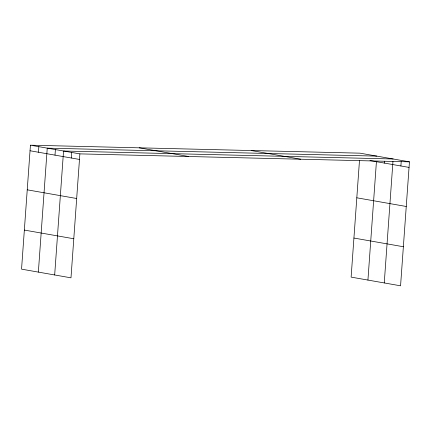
<?xml version="1.0" encoding="UTF-8"?>
<svg xmlns="http://www.w3.org/2000/svg" width="431" height="431" viewBox="0 0 431 431"><rect width="100%" height="100%" fill="white"/><g stroke="black" fill="none" stroke-linecap="round" stroke-linejoin="round"><path stroke-width="0.65" d="M30.434 145.193L21.55 269.154L70.986 277.833L79.875 153.878L30.434 145.193L360.014 153.167L409.45 161.846L400.566 285.807L351.125 277.122L359.47 160.715M38.44 152.235L38.838 146.669M38.359 272.101L47.243 148.145L376.823 156.119M55.001 155.138L55.4 149.579M54.672 274.967L63.556 151.012L393.137 158.985M71.314 158.005L71.713 152.445M367.934 280.075L376.425 161.679M384.581 163.112L384.711 161.259M384.253 282.941L392.959 161.458M400.895 165.978L401.202 161.652M79.875 153.878L409.45 161.846M369.96 160.547L409.051 167.411M251.251 150.538L300.687 159.217M139.197 147.822L188.633 156.507M356.814 197.802L406.25 206.481M30.035 150.758L79.476 159.438M353.926 238.052L403.368 246.737M27.234 189.829L76.675 198.508M24.351 230.079L73.787 238.763"/></g></svg>
